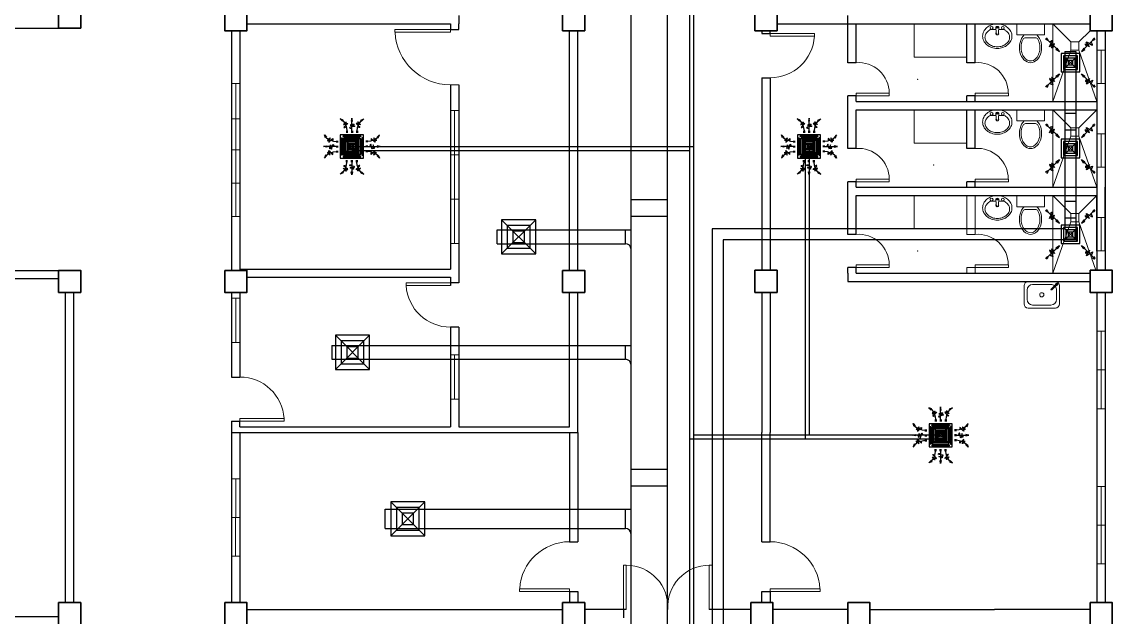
# Model space of a CAD drawing. Header units: millimetres. Extents: x 103 to 228, y 86 to 129.
# Drawn here: x 141.19 to 160.87, y 98.37 to 109.12 of the extents above; entities that cross this region are included whole.
import ezdxf

# ---------------------------------------------------------------- set-up
doc = ezdxf.new("R2010")
doc.units = ezdxf.units.MM
for name, color, linetype in [('ahu line', 150, 'Continuous'), ('AIR', 7, 'Continuous'), ('AIR-00', 8, 'Continuous'), ('AIR-01', 105, 'Continuous'), ('AIR-02', 2, 'Continuous'), ('AIR-03', 30, 'Continuous'), ('AIR-04', 40, 'Continuous'), ('diffuser', 7, 'Continuous'), ('exhaust', 130, 'Continuous'), ('fcu line', 3, 'Continuous'), ('fcu return', 240, 'Continuous'), ('Legends', 7, 'Continuous')]:
    doc.layers.add(name, color=color, linetype=linetype)

# ---------------------------------------------------------------- blocks, each defined once
blk = doc.blocks.new('FCU-13000P (CASSETTE SPLIT)')
at = {"layer": 'AIR-00', "ltscale": 3}
for p, q in [((0, 0.523), (0, 1)), ((-0.193, 0.558), (-0.193, 0.487)), ((-0.162, 0.558), (-0.162, 0.487)), ((-0.016, 0.558), (-0.016, 0.487)), ((0.016, 0.558), (0.016, 0.487)), ((0.162, 0.558), (0.162, 0.487)), ((0.193, 0.558), (0.193, 0.487)), ((-0.523, 0), (-1, 0)), ((-0.558, 0.193), (-0.487, 0.193)), ((-0.558, 0.162), (-0.487, 0.162)), ((-0.558, 0.016), (-0.487, 0.016)), ((0.558, 0.193), (0.487, 0.193)), ((0.558, 0.162), (0.487, 0.162)), ((0.558, 0.016), (0.487, 0.016)), ((0.523, 0), (1, 0)), ((-0.558, -0.016), (-0.487, -0.016)), ((-0.558, -0.162), (-0.487, -0.162)), ((-0.558, -0.193), (-0.487, -0.193)), ((0.558, -0.016), (0.487, -0.016)), ((0.558, -0.162), (0.487, -0.162)), ((0.558, -0.193), (0.487, -0.193)), ((-0.193, -0.558), (-0.193, -0.487)), ((-0.162, -0.558), (-0.162, -0.487)), ((-0.016, -0.558), (-0.016, -0.487)), ((0, -0.523), (0, -1)), ((0.016, -0.558), (0.016, -0.487)), ((0.162, -0.558), (0.162, -0.487)), ((0.193, -0.558), (0.193, -0.487))]:
    blk.add_line(p, q, dxfattribs=at)
at = {"layer": 'AIR-00'}
for p, q in [((0.295, -0.295), (-0.295, 0.295)), ((0.295, 0.295), (-0.295, -0.295))]:
    blk.add_line(p, q, dxfattribs=at)
at = {"layer": 'AIR-00', "ltscale": 3}
for points in [[(-0.335, 0.895), (-0.311, 0.932), (-0.416, 0.973)], [(-0.022, 0.89), (0.022, 0.89), (0, 1)], [(0.335, 0.895), (0.311, 0.932), (0.416, 0.973)], [(-0.895, 0.335), (-0.932, 0.311), (-0.973, 0.416)], [(0.895, 0.335), (0.932, 0.311), (0.973, 0.416)], [(-0.89, 0.022), (-0.89, -0.022), (-1, 0)], [(0.89, 0.022), (0.89, -0.022), (1, 0)], [(-0.895, -0.335), (-0.932, -0.311), (-0.973, -0.416)], [(0.895, -0.335), (0.932, -0.311), (0.973, -0.416)], [(-0.335, -0.895), (-0.311, -0.932), (-0.416, -0.973)], [(-0.022, -0.89), (0.022, -0.89), (0, -1)], [(0.335, -0.895), (0.311, -0.932), (0.416, -0.973)]]:
    blk.add_lwpolyline(points, close=True, dxfattribs=at)
at = {"layer": 'AIR-00'}
for points in [[(-0.323, 0.914, -0.171809), (-0.178, 0.558), (-0.178, 0.522)], [(0.323, 0.914, 0.171809), (0.178, 0.558), (0.178, 0.522)], [(-0.914, 0.323, 0.171809), (-0.558, 0.178), (-0.522, 0.178)], [(0.914, 0.323, -0.171809), (0.558, 0.178), (0.522, 0.178)], [(-0.914, -0.323, -0.171809), (-0.558, -0.178), (-0.522, -0.178)], [(0.914, -0.323, 0.171809), (0.558, -0.178), (0.522, -0.178)], [(-0.323, -0.914, 0.171809), (-0.178, -0.558), (-0.178, -0.522)], [(0.323, -0.914, -0.171809), (0.178, -0.558), (0.178, -0.522)]]:
    blk.add_lwpolyline(points, format="xyb", dxfattribs=at)
for points in [[(-0.26, -0.26), (0.26, -0.26), (0.26, 0.26), (-0.26, 0.26)], [(-0.21, -0.21), (0.21, -0.21), (0.21, 0.21), (-0.21, 0.21)], [(-0.16, -0.16), (0.16, -0.16), (0.16, 0.16), (-0.16, 0.16)], [(-0.11, -0.11), (0.11, -0.11), (0.11, 0.11), (-0.11, 0.11)], [(-0.06, -0.06), (0.06, -0.06), (0.06, 0.06), (-0.06, 0.06)]]:
    blk.add_lwpolyline(points, close=True, dxfattribs=at)
at = {"layer": 'AIR-00', "ltscale": 3}
for points in [[(-0.268, 0.84), (-0.231, 0.852), (-0.134, 0.882), (-0.422, 0.704), (0.005, 0.903), (-0.358, 0.645), (-0.239, 0.678), (-0.199, 0.69)], [(0.268, 0.84), (0.231, 0.852), (0.134, 0.882), (0.422, 0.704), (-0.005, 0.903), (0.358, 0.645), (0.239, 0.678), (0.199, 0.69)], [(-0.84, 0.268), (-0.852, 0.231), (-0.882, 0.134), (-0.704, 0.422), (-0.903, -0.005), (-0.645, 0.358), (-0.678, 0.239), (-0.69, 0.199)], [(0.84, 0.268), (0.852, 0.231), (0.882, 0.134), (0.704, 0.422), (0.903, -0.005), (0.645, 0.358), (0.678, 0.239), (0.69, 0.199)], [(-0.84, -0.268), (-0.852, -0.231), (-0.882, -0.134), (-0.704, -0.422), (-0.903, 0.005), (-0.645, -0.358), (-0.678, -0.239), (-0.69, -0.199)], [(0.84, -0.268), (0.852, -0.231), (0.882, -0.134), (0.704, -0.422), (0.903, 0.005), (0.645, -0.358), (0.678, -0.239), (0.69, -0.199)], [(-0.268, -0.84), (-0.231, -0.852), (-0.134, -0.882), (-0.422, -0.704), (0.005, -0.903), (-0.358, -0.645), (-0.239, -0.678), (-0.199, -0.69)], [(0.268, -0.84), (0.231, -0.852), (0.134, -0.882), (0.422, -0.704), (-0.005, -0.903), (0.358, -0.645), (0.239, -0.678), (0.199, -0.69)]]:
    blk.add_open_spline(points, degree=3, knots=[0.0032834, 0.0032834, 0.0032834, 0.0032834, 0.0712567, 0.1924075, 0.3347111, 0.5062145, 0.5813292, 0.5813292, 0.5813292, 0.5813292], dxfattribs=at)
for points in [[(0, 0.8), (0.077, 0.776), (-0.058, 0.755), (0.098, 0.718), (-0.087, 0.663), (0, 0.631)], [(-0.8, 0), (-0.776, -0.077), (-0.755, 0.058), (-0.718, -0.098), (-0.663, 0.087), (-0.631, 0)], [(0.8, 0), (0.776, -0.077), (0.755, 0.058), (0.718, -0.098), (0.663, 0.087), (0.631, 0)], [(0, -0.8), (0.077, -0.776), (-0.058, -0.755), (0.098, -0.718), (-0.087, -0.663), (0, -0.631)]]:
    blk.add_spline(points, degree=3, dxfattribs=at)
for points in [[(-0.416, 0.973), (-0.335, 0.895), (-0.311, 0.932)], [(0, 1), (-0.022, 0.89), (0.022, 0.89)], [(0.416, 0.973), (0.335, 0.895), (0.311, 0.932)], [(-0.973, 0.416), (-0.895, 0.335), (-0.932, 0.311)], [(0.973, 0.416), (0.895, 0.335), (0.932, 0.311)], [(-1, 0), (-0.89, 0.022), (-0.89, -0.022)], [(1, 0), (0.89, 0.022), (0.89, -0.022)], [(-0.973, -0.416), (-0.895, -0.335), (-0.932, -0.311)], [(0.973, -0.416), (0.895, -0.335), (0.932, -0.311)], [(-0.416, -0.973), (-0.335, -0.895), (-0.311, -0.932)], [(0, -1), (-0.022, -0.89), (0.022, -0.89)], [(0.416, -0.973), (0.335, -0.895), (0.311, -0.932)]]:
    blk.add_solid(points, dxfattribs=at)
at = {"layer": 'AIR-01'}
for points in [[(-0.373, 0.31), (-0.348, 0.31), (-0.348, -0.31), (-0.373, -0.31)], [(-0.31, 0.372), (0.31, 0.372), (0.31, 0.348), (-0.31, 0.348)], [(0.372, 0.31), (0.348, 0.31), (0.348, -0.31), (0.372, -0.31)], [(-0.31, -0.373), (0.31, -0.373), (0.31, -0.348), (-0.31, -0.348)]]:
    blk.add_lwpolyline(points, close=True, dxfattribs=at)
at = {"layer": 'AIR-02'}
blk.add_lwpolyline([(-0.26, -0.31), (0.26, -0.31, 0.414214), (0.31, -0.26), (0.31, 0.26, 0.414214), (0.26, 0.31), (-0.26, 0.31, 0.414214), (-0.31, 0.26), (-0.31, -0.26, 0.414214)], format="xyb", close=True, dxfattribs=at)
at = {"layer": 'AIR-04'}
blk.add_lwpolyline([(-0.41, -0.41), (0.41, -0.41), (0.41, 0.41), (-0.41, 0.41)], close=True, dxfattribs=at)
blk = doc.blocks.new('AC-S-12')
at = {"layer": 'diffuser', "color": 30}
for p, q in [((-0.15, 0.15), (0.15, -0.15)), ((0.15, 0.15), (-0.15, -0.15)), ((-0.15, 0.15), (-0.15, -0.15)), ((0.15, 0.15), (-0.15, 0.15)), ((-0.1, 0.1), (-0.1, -0.1)), ((0.1, 0.1), (-0.1, 0.1)), ((0.1, -0.1), (0.1, 0.1)), ((0.15, -0.15), (0.15, 0.15)), ((-0.05, 0.05), (-0.05, -0.05)), ((0.05, 0.05), (-0.05, 0.05)), ((0.05, -0.05), (0.05, 0.05)), ((-0.05, -0.05), (0.05, -0.05)), ((-0.15, -0.15), (0.15, -0.15)), ((-0.1, -0.1), (0.1, -0.1))]:
    blk.add_line(p, q, dxfattribs=at)
for points in [[(-0.3582, 0.3582, 0, 0.0447, 0), (-0.2951, 0.295, 0, 0, 0), (-0.15, 0.15, 0, 0, 0)], [(0.3582, 0.3582, 0, 0.0447, 0), (0.2951, 0.295, 0, 0, 0), (0.15, 0.15, 0, 0, 0)], [(-0.3582, -0.3582, 0, 0.0447, 0), (-0.2951, -0.295, 0, 0, 0), (-0.15, -0.15, 0, 0, 0)], [(0.3582, -0.3582, 0, 0.0447, 0), (0.2951, -0.295, 0, 0, 0), (0.15, -0.15, 0, 0, 0)]]:
    blk.add_lwpolyline(points, format="xyseb", dxfattribs=at)
blk = doc.blocks.new('fcu')
at = {"layer": 'diffuser', "xscale": 2.052644456280903, "yscale": 2.052644456280903, "zscale": 2.052644456280903}
blk.add_blockref('AC-S-12', (0, 0), dxfattribs=at)
blk = doc.blocks.new('GRILL-C-IN')
at = {"layer": 'AIR-00', "ltscale": 3}
for p, q in [((-0.623, 0.601), (-0.674, 0.651)), ((-0.601, 0.623), (-0.651, 0.674)), ((-0.637, 0.637), (-0.3, 0.3)), ((0.637, 0.637), (0.3, 0.3)), ((0.601, 0.623), (0.651, 0.674)), ((0.623, 0.601), (0.674, 0.651)), ((-0.637, -0.637), (-0.3, -0.3)), ((0.637, -0.637), (0.3, -0.3)), ((-0.623, -0.601), (-0.674, -0.651)), ((-0.601, -0.623), (-0.651, -0.674)), ((0.601, -0.623), (0.651, -0.674)), ((0.623, -0.601), (0.674, -0.651))]:
    blk.add_line(p, q, dxfattribs=at)
at = {"layer": 'AIR-00', "color": 50}
for p, q in [((-0.188, 0.187), (0.187, -0.188)), ((0.187, 0.187), (-0.188, -0.188))]:
    blk.add_line(p, q, dxfattribs=at)
at = {"layer": 'AIR-00', "ltscale": 3}
for points in [[(-0.362, 0.393), (-0.393, 0.362), (-0.3, 0.3)], [(0.393, 0.362), (0.362, 0.393), (0.3, 0.3)], [(-0.362, -0.393), (-0.393, -0.362), (-0.3, -0.3)], [(0.393, -0.362), (0.362, -0.393), (0.3, -0.3)]]:
    blk.add_lwpolyline(points, close=True, dxfattribs=at)
at = {"layer": 'AIR-00', "color": 50}
for points in [[(-0.188, -0.188), (0.187, -0.188), (0.187, 0.187), (-0.188, 0.187)], [(-0.125, -0.125), (0.125, -0.125), (0.125, 0.125), (-0.125, 0.125)], [(-0.062, -0.062), (0.062, -0.062), (0.062, 0.062), (-0.062, 0.062)]]:
    blk.add_lwpolyline(points, close=True, dxfattribs=at)
at = {"layer": 'AIR-00', "ltscale": 3}
for points in [[(-0.441, 0.441), (-0.512, 0.404), (-0.432, 0.514), (-0.568, 0.43), (-0.477, 0.6), (-0.561, 0.561)], [(0.441, 0.441), (0.404, 0.512), (0.514, 0.432), (0.43, 0.568), (0.6, 0.477), (0.561, 0.561)], [(-0.441, -0.441), (-0.512, -0.404), (-0.432, -0.514), (-0.568, -0.43), (-0.477, -0.6), (-0.561, -0.561)], [(0.441, -0.441), (0.404, -0.512), (0.514, -0.432), (0.43, -0.568), (0.6, -0.477), (0.561, -0.561)]]:
    blk.add_spline(points, degree=3, dxfattribs=at)
for points in [[(-0.3, 0.3), (-0.362, 0.393), (-0.393, 0.362)], [(0.3, 0.3), (0.393, 0.362), (0.362, 0.393)], [(-0.3, -0.3), (-0.362, -0.393), (-0.393, -0.362)], [(0.3, -0.3), (0.393, -0.362), (0.362, -0.393)]]:
    blk.add_solid(points, dxfattribs=at)
at = {"layer": 'AIR-03', "color": 6}
blk.add_lwpolyline([(-0.25, -0.25), (0.25, -0.25), (0.25, 0.25), (-0.25, 0.25)], close=True, dxfattribs=at)

msp = doc.modelspace()

# ---------------------------------------------------------------- linework, layer by layer
at = {"color": 8, "lineweight": 25}
for p, q in [((145.25, 109.083), (148.925, 109.083)), ((148.925, 109.083), (148.925, 108.983)), ((149.075, 109.233), (149.075, 109.083)), ((149.075, 108.983), (149.075, 109.083)), ((156.1, 109.083), (156.1, 109.233)), ((156.1, 109.083), (156.25, 109.083)), ((156.1, 108.383), (156.1, 109.083)), ((156.25, 108.383), (156.25, 109.083)), ((158.25, 108.383), (158.25, 109.083)), ((158.4, 108.383), (158.4, 109.083)), ((132.525, 109.009), (141.85, 109.009)), ((144.975, 108.96), (144.975, 104.634)), ((145.125, 108.96), (145.125, 104.658)), ((148.925, 108.983), (149.075, 108.983)), ((151.075, 104.634), (151.075, 108.961)), ((151.225, 104.634), (151.225, 108.961)), ((154.55, 108.96), (154.55, 108.91)), ((154.55, 108.91), (154.7, 108.91)), ((154.7, 108.91), (154.7, 108.96)), ((160.6, 108.96), (160.6, 104.635)), ((160.6, 108.96), (160.6, 104.635)), ((160.75, 108.96), (160.75, 104.635)), ((154.55, 108.11), (154.55, 104.636)), ((154.55, 108.11), (154.7, 108.11)), ((154.7, 108.11), (154.7, 104.636)), ((148.925, 107.983), (148.925, 104.658)), ((149.075, 107.983), (149.075, 104.658)), ((160.75, 108.01), (160.75, 105.585)), ((156.1, 106.833), (156.1, 107.783)), ((156.25, 107.683), (156.25, 107.783)), ((158.25, 107.683), (158.25, 107.783)), ((158.4, 107.683), (158.4, 107.783)), ((156.25, 106.833), (156.25, 107.533)), ((158.25, 106.833), (158.25, 107.533)), ((158.4, 106.833), (158.4, 107.533)), ((156.1, 105.283), (156.1, 106.233)), ((156.25, 106.133), (156.25, 106.233)), ((158.25, 106.133), (158.25, 106.233)), ((158.4, 106.133), (158.4, 106.233)), ((160.75, 104.983), (160.75, 106.133)), ((156.25, 105.283), (156.25, 105.983)), ((160.6, 104.983), (160.6, 105.983)), ((132.525, 104.634), (141.85, 104.634)), ((145.125, 104.658), (148.925, 104.658)), ((149.075, 104.658), (149.075, 104.508)), ((156.1, 104.583), (156.1, 104.683)), ((156.1, 104.583), (156.1, 104.433)), ((156.25, 104.583), (156.25, 104.683)), ((137.387, 104.484), (141.85, 104.484)), ((145.25, 104.508), (148.925, 104.508)), ((148.925, 104.508), (148.925, 104.358)), ((149.075, 104.408), (148.925, 104.408)), ((149.075, 104.508), (149.075, 104.408)), ((141.975, 98.634), (141.975, 104.234)), ((142.125, 98.634), (142.125, 104.234)), ((144.975, 104.234), (144.975, 102.708)), ((145.125, 104.234), (145.125, 102.708)), ((151.075, 102.008), (151.075, 104.234)), ((151.225, 102.008), (151.225, 104.234)), ((154.55, 104.236), (154.55, 101.708)), ((154.7, 104.236), (154.7, 101.708)), ((160.6, 104.235), (160.6, 101.808)), ((160.6, 104.235), (160.6, 101.708)), ((160.75, 104.235), (160.75, 98.634)), ((148.925, 103.608), (148.925, 101.808)), ((149.075, 103.608), (148.925, 103.608)), ((149.075, 103.608), (149.075, 101.808)), ((144.975, 102.708), (145.125, 102.708)), ((151.075, 101.808), (151.075, 102.008)), ((151.225, 101.708), (151.225, 102.008)), ((144.975, 101.908), (144.975, 101.708)), ((144.975, 101.908), (145.125, 101.908)), ((145.125, 101.808), (145.125, 101.908)), ((145.125, 101.808), (148.925, 101.808)), ((149.075, 101.808), (151.075, 101.808)), ((144.975, 101.708), (151.225, 101.708)), ((144.975, 101.708), (144.975, 98.634)), ((145.125, 101.708), (145.125, 98.634)), ((151.075, 101.708), (151.075, 99.734)), ((151.225, 101.708), (151.225, 99.734)), ((154.55, 99.734), (154.55, 101.708)), ((154.7, 99.734), (154.7, 101.708)), ((160.6, 101.708), (160.6, 98.634)), ((151.075, 99.734), (151.225, 99.734)), ((154.55, 99.734), (154.7, 99.734)), ((151.075, 98.834), (151.075, 98.634)), ((151.075, 98.834), (151.225, 98.834)), ((151.225, 98.834), (151.225, 98.634)), ((154.55, 98.634), (154.55, 98.834)), ((154.55, 98.834), (154.7, 98.834)), ((154.7, 98.834), (154.7, 98.634)), ((154.55, 98.734), (154.55, 98.734)), ((145.25, 98.509), (150.95, 98.509)), ((152.1, 98.509), (151.35, 98.509)), ((152.05, 98.509), (152.05, 98.359)), ((154.35, 98.509), (153.6, 98.509)), ((153.65, 98.509), (153.65, 98.359)), ((156.1, 98.509), (154.75, 98.509)), ((156.5, 98.509), (156.75, 98.509)), ((156.75, 98.509), (158.75, 98.509)), ((160.475, 98.509), (158.75, 98.509)), ((140.168, 98.384), (141.85, 98.384))]:
    msp.add_line(p, q, dxfattribs=at)
at = {"color": 8, "lineweight": 25, "ltscale": 0.3}
for p, q in [((154.825, 109.083), (156.1, 109.083)), ((156.25, 109.083), (158.5, 109.083)), ((156.25, 109.083), (158.5, 109.083)), ((158.4, 109.083), (160.475, 109.083)), ((158.4, 109.083), (160.475, 109.083)), ((156.25, 107.683), (158.5, 107.683)), ((156.25, 107.533), (158.5, 107.533)), ((158.4, 107.683), (160.6, 107.683)), ((158.4, 107.533), (160.6, 107.533)), ((156.25, 106.133), (158.5, 106.133)), ((158.4, 106.133), (160.6, 106.133)), ((156.25, 105.983), (158.5, 105.983)), ((158.4, 105.983), (160.6, 105.983)), ((156.25, 104.583), (158.5, 104.583)), ((158.4, 104.583), (160.475, 104.583)), ((156.1, 104.433), (160.475, 104.433))]:
    msp.add_line(p, q, dxfattribs=at)
at = {"color": 8, "lineweight": 9, "ltscale": 0.4}
for p, q in [((157.3, 109.083), (157.3, 108.483)), ((157.3, 108.483), (158.25, 108.483)), ((157.3, 107.533), (157.3, 106.933)), ((157.3, 106.933), (158.25, 106.933)), ((157.3, 105.983), (157.3, 105.383)), ((157.3, 105.383), (158.25, 105.383)), ((158.4, 105.283), (158.25, 105.283)), ((158.4, 104.683), (158.25, 104.683)), ((159.283, 104.028), (159.283, 104.358)), ((159.358, 104.433), (159.848, 104.433)), ((159.438, 104.378), (159.768, 104.378)), ((159.863, 104.386), (159.772, 104.295)), ((159.876, 104.374), (159.784, 104.282)), ((159.923, 104.358), (159.923, 104.028)), ((159.338, 104.108), (159.338, 104.278)), ((159.868, 104.278), (159.868, 104.108)), ((159.848, 103.953), (159.358, 103.953)), ((159.768, 104.008), (159.438, 104.008))]:
    msp.add_line(p, q, dxfattribs=at)
at = {"color": 8, "lineweight": 9}
for p, q in [((159.15, 108.883), (159.15, 109.083)), ((159.15, 109.083), (159.65, 109.083)), ((159.65, 109.083), (159.65, 108.883)), ((159.8, 107.683), (159.8, 109.083)), ((160.125, 108.758), (159.8, 109.083)), ((158.785, 108.885), (158.772, 109.007)), ((158.814, 108.885), (158.827, 109.007)), ((158.824, 108.981), (158.926, 108.981)), ((159.65, 108.883), (159.15, 108.883)), ((160.275, 108.758), (160.477, 108.96)), ((160.6, 108.083), (160.6, 108.96)), ((160.75, 108.083), (160.75, 108.96)), ((160.75, 108.96), (160.75, 108.61)), ((159.49, 108.833), (159.309, 108.833)), ((160.125, 108.608), (159.8, 107.683)), ((160.275, 108.608), (160.6, 107.683)), ((160.75, 108.61), (160.6, 108.61)), ((160.6, 108.61), (160.6, 108.01)), ((160.675, 108.61), (160.675, 108.01)), ((144.975, 108.009), (145.125, 108.009)), ((144.975, 106.809), (144.975, 108.009)), ((145.05, 105.609), (145.05, 108.009)), ((145.125, 108.009), (145.125, 105.609)), ((149.075, 107.983), (148.925, 107.983)), ((160.6, 108.083), (160.6, 107.683)), ((160.6, 108.01), (160.75, 108.01)), ((160.75, 108.083), (160.75, 107.683)), ((148.925, 106.72), (148.925, 107.52)), ((148.925, 107.52), (149.075, 107.52)), ((149, 107.52), (149, 105.12)), ((159.15, 107.333), (159.15, 107.533)), ((159.15, 107.533), (159.65, 107.533)), ((159.65, 107.533), (159.65, 107.333)), ((159.8, 106.133), (159.8, 107.533)), ((160.125, 107.208), (159.8, 107.533)), ((160.275, 107.208), (160.6, 107.533)), ((160.6, 106.533), (160.6, 107.533)), ((160.75, 106.533), (160.75, 107.683)), ((144.975, 107.371), (145.125, 107.371)), ((158.785, 107.335), (158.772, 107.457)), ((158.814, 107.335), (158.827, 107.457)), ((158.824, 107.431), (158.926, 107.431)), ((159.65, 107.333), (159.15, 107.333)), ((159.49, 107.283), (159.309, 107.283)), ((160.125, 107.058), (159.8, 106.133)), ((160.275, 107.058), (160.6, 106.133)), ((160.75, 107.098), (160.6, 107.098)), ((160.6, 107.098), (160.6, 106.498)), ((160.675, 106.498), (160.675, 107.098)), ((160.75, 106.798), (160.75, 107.098)), ((144.975, 106.809), (144.975, 105.609)), ((144.975, 106.809), (145.125, 106.809)), ((149.075, 106.72), (148.925, 106.72)), ((149.075, 106.32), (149.075, 106.72)), ((160.6, 106.533), (160.6, 106.133)), ((160.75, 106.533), (160.75, 106.133)), ((149.075, 106.32), (149.075, 105.92)), ((160.6, 106.498), (160.75, 106.498)), ((144.975, 106.209), (145.125, 106.209)), ((149.075, 105.92), (148.925, 105.92)), ((148.925, 105.92), (148.925, 105.12)), ((158.25, 105.283), (158.25, 105.983)), ((158.4, 105.283), (158.4, 105.983)), ((159.15, 105.783), (159.15, 105.983)), ((159.15, 105.983), (159.65, 105.983)), ((159.65, 105.983), (159.65, 105.783)), ((159.8, 104.583), (159.8, 105.983)), ((160.125, 105.658), (159.8, 105.983)), ((160.275, 105.658), (160.6, 105.983)), ((158.785, 105.785), (158.772, 105.907)), ((158.814, 105.785), (158.827, 105.907)), ((158.824, 105.881), (158.926, 105.881)), ((159.65, 105.783), (159.15, 105.783)), ((159.49, 105.733), (159.309, 105.733)), ((145.125, 105.609), (144.975, 105.609)), ((160.75, 105.585), (160.6, 105.585)), ((160.675, 105.585), (160.675, 104.985)), ((160.75, 104.985), (160.75, 105.585)), ((160.75, 104.983), (160.75, 105.583)), ((160.125, 105.508), (159.8, 104.583)), ((160.275, 105.508), (160.581, 104.635)), ((148.925, 105.12), (149.075, 105.12)), ((160.6, 104.635), (160.6, 104.985)), ((160.6, 104.985), (160.75, 104.985)), ((160.6, 104.983), (160.6, 104.635)), ((160.75, 104.983), (160.75, 104.635)), ((145.125, 104.634), (145.125, 104.658)), ((158.25, 104.583), (158.25, 104.683)), ((158.4, 104.583), (158.4, 104.683)), ((145.125, 104.234), (145.125, 104.134)), ((145.125, 104.134), (144.975, 104.134)), ((144.975, 104.134), (144.975, 103.334)), ((145.05, 103.334), (145.05, 104.134)), ((160.75, 103.535), (160.6, 103.535)), ((160.675, 102.135), (160.675, 103.535)), ((144.975, 103.334), (145.125, 103.334)), ((149.075, 103.108), (148.925, 103.108)), ((148.925, 103.108), (148.925, 102.308)), ((149, 102.308), (149, 103.108)), ((160.6, 102.835), (160.75, 102.835)), ((148.925, 102.308), (149.075, 102.308)), ((160.6, 102.135), (160.75, 102.135)), ((145.125, 100.871), (144.977, 100.871)), ((144.977, 100.871), (144.977, 99.471)), ((145.051, 100.871), (145.046, 99.471)), ((145.125, 100.171), (145.125, 100.871)), ((160.6, 100.734), (160.75, 100.734)), ((160.675, 100.734), (160.675, 99.334)), ((145.125, 100.171), (144.977, 100.171)), ((160.6, 100.034), (160.75, 100.034)), ((144.977, 99.471), (145.122, 99.471)), ((160.75, 99.334), (160.6, 99.334)), ((154.7, 98.634), (154.55, 98.634))]:
    msp.add_line(p, q, dxfattribs=at)
at = {"color": 8, "lineweight": 13}
for p, q in [((148.925, 108.983), (147.925, 108.983)), ((147.925, 108.983), (147.925, 108.933)), ((147.925, 108.933), (148.925, 108.933)), ((148.925, 108.933), (148.925, 108.983)), ((154.7, 108.91), (154.7, 108.86)), ((154.7, 108.91), (155.5, 108.91)), ((155.5, 108.91), (155.5, 108.86)), ((155.5, 108.86), (154.7, 108.86)), ((148.925, 104.408), (148.125, 104.408)), ((148.125, 104.408), (148.125, 104.358)), ((148.125, 104.358), (148.925, 104.358)), ((145.925, 101.958), (145.125, 101.958)), ((145.125, 101.908), (145.125, 101.958)), ((145.125, 101.908), (145.925, 101.908)), ((145.925, 101.908), (145.925, 101.958)), ((150.175, 98.884), (151.075, 98.884)), ((151.075, 98.834), (150.175, 98.834)), ((150.176, 98.884), (150.176, 98.834)), ((151.075, 98.834), (151.075, 98.884)), ((155.6, 98.884), (154.7, 98.884)), ((154.7, 98.884), (154.7, 98.834)), ((154.7, 98.734), (154.7, 98.884)), ((154.7, 98.834), (155.6, 98.834)), ((155.6, 98.834), (155.6, 98.884))]:
    msp.add_line(p, q, dxfattribs=at)
at = {"color": 8, "lineweight": 25, "ltscale": 0.4}
for p, q in [((156.25, 108.383), (156.1, 108.383)), ((158.4, 108.383), (158.25, 108.383)), ((156.25, 107.783), (156.1, 107.783)), ((158.4, 107.783), (158.25, 107.783)), ((156.25, 106.833), (156.1, 106.833)), ((158.4, 106.833), (158.25, 106.833)), ((156.25, 106.233), (156.1, 106.233)), ((158.4, 106.233), (158.25, 106.233)), ((156.25, 105.283), (156.1, 105.283)), ((156.25, 104.683), (156.1, 104.683))]:
    msp.add_line(p, q, dxfattribs=at)
at = {"color": 8, "lineweight": 35}
for points in [[(141.85, 109.409), (142.25, 109.409), (142.25, 109.009), (141.85, 109.009)], [(144.85, 109.36), (145.25, 109.36), (145.25, 108.96), (144.85, 108.96)], [(150.95, 109.361), (151.35, 109.361), (151.35, 108.961), (150.95, 108.961)], [(154.425, 109.36), (154.825, 109.36), (154.825, 108.96), (154.425, 108.96)], [(160.475, 109.36), (160.875, 109.36), (160.875, 108.96), (160.475, 108.96)], [(141.85, 104.634), (142.25, 104.634), (142.25, 104.234), (141.85, 104.234)], [(144.85, 104.634), (145.25, 104.634), (145.25, 104.234), (144.85, 104.234)], [(150.95, 104.634), (151.35, 104.634), (151.35, 104.234), (150.95, 104.234)], [(154.425, 104.636), (154.825, 104.636), (154.825, 104.236), (154.425, 104.236)], [(160.475, 104.635), (160.875, 104.635), (160.875, 104.235), (160.475, 104.235)], [(141.85, 98.634), (142.25, 98.634), (142.25, 98.234), (141.85, 98.234)], [(144.85, 98.634), (145.25, 98.634), (145.25, 98.234), (144.85, 98.234)], [(150.95, 98.634), (151.35, 98.634), (151.35, 98.234), (150.95, 98.234)], [(154.35, 98.634), (154.75, 98.634), (154.75, 98.234), (154.35, 98.234)], [(156.1, 98.634), (156.5, 98.634), (156.5, 98.234), (156.1, 98.234)], [(160.475, 98.634), (160.875, 98.634), (160.875, 98.234), (160.475, 98.234)]]:
    msp.add_lwpolyline(points, close=True, dxfattribs=at)
at = {"color": 8, "lineweight": 9}
for points in [[(159.065, 108.862, -0.11576), (159.045, 108.779, -0.104047), (158.987, 108.706, -0.090875), (158.903, 108.658, -0.083344), (158.8, 108.641, -0.083344), (158.696, 108.658, -0.090875), (158.612, 108.706, -0.104047), (158.554, 108.779, -0.11576), (158.535, 108.862, -0.11576), (158.554, 108.944, -0.104047), (158.612, 109.018, -0.090875), (158.696, 109.066, -0.083344), (158.8, 109.083, -0.083344), (158.903, 109.066, -0.090875), (158.987, 109.018, -0.104047), (159.045, 108.944, -0.11576)], [(159.065, 107.312, -0.11576), (159.045, 107.229, -0.104047), (158.987, 107.156, -0.090875), (158.903, 107.108, -0.083344), (158.8, 107.091, -0.083344), (158.696, 107.108, -0.090875), (158.612, 107.156, -0.104047), (158.554, 107.229, -0.11576), (158.535, 107.312, -0.11576), (158.554, 107.394, -0.104047), (158.612, 107.468, -0.090875), (158.696, 107.516, -0.083344), (158.8, 107.533, -0.083344), (158.903, 107.516, -0.090875), (158.987, 107.468, -0.104047), (159.045, 107.394, -0.11576)], [(159.065, 105.762, -0.11576), (159.045, 105.679, -0.104047), (158.987, 105.606, -0.090875), (158.903, 105.558, -0.083344), (158.8, 105.541, -0.083344), (158.696, 105.558, -0.090875), (158.612, 105.606, -0.104047), (158.554, 105.679, -0.11576), (158.535, 105.762, -0.11576), (158.554, 105.844, -0.104047), (158.612, 105.918, -0.090875), (158.696, 105.966, -0.083344), (158.8, 105.983, -0.083344), (158.903, 105.966, -0.090875), (158.987, 105.918, -0.104047), (159.045, 105.844, -0.11576)]]:
    msp.add_lwpolyline(points, format="xyb", close=True, dxfattribs=at)
for points in [[(159.022, 108.841, -0.124838), (159.006, 108.778, -0.105788), (158.957, 108.721, -0.086697), (158.887, 108.684, -0.076776), (158.8, 108.671, -0.076776), (158.712, 108.684, -0.086697), (158.642, 108.721, -0.105788), (158.593, 108.778, -0.124838), (158.577, 108.841, -0.124838), (158.593, 108.903, -0.105788), (158.642, 108.961, -0.040067), (158.673, 108.981), (158.775, 108.981, -0.040067)], [(159.022, 107.291, -0.124838), (159.006, 107.228, -0.105788), (158.957, 107.171, -0.086697), (158.887, 107.134, -0.076776), (158.8, 107.121, -0.076776), (158.712, 107.134, -0.086697), (158.642, 107.171, -0.105788), (158.593, 107.228, -0.124838), (158.577, 107.291, -0.124838), (158.593, 107.353, -0.105788), (158.642, 107.411, -0.040067), (158.673, 107.431), (158.775, 107.431, -0.040067)], [(159.022, 105.741, -0.124838), (159.006, 105.678, -0.105788), (158.957, 105.621, -0.086697), (158.887, 105.584, -0.076776), (158.8, 105.571, -0.076776), (158.712, 105.584, -0.086697), (158.642, 105.621, -0.105788), (158.593, 105.678, -0.124838), (158.577, 105.741, -0.124838), (158.593, 105.803, -0.105788), (158.642, 105.861, -0.040067), (158.673, 105.881), (158.775, 105.881, -0.040067)]]:
    msp.add_lwpolyline(points, format="xyb", dxfattribs=at)
at = {"color": 8, "lineweight": 9, "ltscale": 0.03}
for points in [[(160.275, 108.758), (160.125, 108.758), (160.125, 108.608), (160.275, 108.608)], [(160.275, 107.208), (160.125, 107.208), (160.125, 107.058), (160.275, 107.058)], [(160.275, 105.658), (160.125, 105.658), (160.125, 105.508), (160.275, 105.508)]]:
    msp.add_lwpolyline(points, close=True, dxfattribs=at)
at = {"color": 8, "lineweight": 9}
for points in [[(160.6, 108.61), (160.75, 108.61), (160.75, 108.01), (160.6, 108.01)], [(144.975, 105.609), (144.975, 108.009), (145.125, 108.009), (145.125, 105.609)], [(144.975, 108.009), (145.125, 108.009), (145.125, 105.609), (144.975, 105.609)], [(148.925, 107.52), (149.075, 107.52), (149.075, 105.12), (148.925, 105.12)], [(160.6, 107.098), (160.75, 107.098), (160.75, 106.498), (160.6, 106.498)], [(160.6, 105.585), (160.75, 105.585), (160.75, 104.985), (160.6, 104.985)], [(144.975, 104.134), (145.125, 104.134), (145.125, 103.334), (144.975, 103.334)], [(160.6, 103.535), (160.75, 103.535), (160.75, 102.135), (160.6, 102.135)], [(148.925, 103.108), (149.075, 103.108), (149.075, 102.308), (148.925, 102.308)], [(144.977, 100.871), (145.122, 100.871), (145.122, 99.471), (144.977, 99.471)], [(160.6, 100.734), (160.75, 100.734), (160.75, 99.334), (160.6, 99.334)]]:
    msp.add_lwpolyline(points, close=True, dxfattribs=at)
at = {"color": 8, "lineweight": 13, "ltscale": 0.03}
for points in [[(156.25, 107.783), (156.25, 107.833), (156.85, 107.833), (156.85, 107.783)], [(158.4, 107.783), (158.4, 107.833), (159, 107.833), (159, 107.783)], [(156.25, 106.233), (156.25, 106.283), (156.85, 106.283), (156.85, 106.233)], [(158.4, 106.233), (158.4, 106.283), (159, 106.283), (159, 106.233)], [(156.25, 104.683), (156.25, 104.733), (156.85, 104.733), (156.85, 104.683)], [(158.4, 104.683), (158.4, 104.733), (159, 104.733), (159, 104.683)], [(152.05, 98.509), (152.1, 98.509), (152.1, 99.309), (152.05, 99.309)], [(153.65, 98.509), (153.6, 98.509), (153.6, 99.309), (153.65, 99.309)]]:
    msp.add_lwpolyline(points, close=True, dxfattribs=at)
at = {"color": 8, "lineweight": 9}
for centre, radius in [((158.698, 109.01), 0.0255), ((158.8, 109.016), 0.0095), ((158.901, 109.01), 0.0255), ((158.698, 107.46), 0.0255), ((158.8, 107.466), 0.0095), ((158.901, 107.46), 0.0255), ((158.698, 105.91), 0.0255), ((158.8, 105.916), 0.0095), ((158.901, 105.91), 0.0255)]:
    msp.add_circle(centre, radius, dxfattribs=at)
at = {"color": 8, "lineweight": 9, "ltscale": 0.4}
msp.add_circle((159.603, 104.193), 0.0375, dxfattribs=at)
at = {"color": 8, "lineweight": 13}
for centre, radius, start, end in [((148.925, 108.983), 1, 182.866, 270), ((154.7, 108.91), 0.8, 270, 356.4167), ((148.925, 104.408), 0.8, 183.5833, 270), ((145.125, 101.908), 0.8, 3.5833, 90), ((151.075, 98.834), 0.9, 90, 176.8153), ((154.7, 98.834), 0.9, 3.1847, 90)]:
    msp.add_arc(centre, radius, start, end, dxfattribs=at)
at = {"color": 8, "lineweight": 9}
for centre, radius, start, end in [((158.8, 109.01), 0.028, 353.7545, 186.2455), ((158.8, 108.908), 0.025, 138.7978, 233.6932), ((158.8, 108.979), 0.0948, 261.2026, 278.7974), ((158.8, 108.908), 0.025, 251.3793, 288.6207), ((158.8, 108.908), 0.025, 306.3068, 41.2022), ((158.818, 108.78), 0.228, 52.6185, 61.7963), ((158.847, 108.817), 0.181, 28.4636, 52.6185), ((158.891, 108.841), 0.131, 0, 28.4636), ((159.309, 108.783), 0.05, 90, 151.9916), ((159.49, 108.783), 0.05, 28.1501, 90), ((158.8, 107.46), 0.028, 353.7545, 186.2455), ((158.8, 107.358), 0.025, 138.7978, 233.6932), ((158.8, 107.429), 0.0948, 261.2026, 278.7974), ((158.8, 107.358), 0.025, 251.3793, 288.6207), ((158.8, 107.358), 0.025, 306.3068, 41.2022), ((158.818, 107.23), 0.228, 52.6185, 61.7963), ((158.847, 107.267), 0.181, 28.4636, 52.6185), ((158.891, 107.291), 0.131, 0, 28.4636), ((159.309, 107.233), 0.05, 90, 151.9916), ((159.49, 107.233), 0.05, 28.1501, 90), ((158.8, 105.91), 0.028, 353.7545, 186.2455), ((158.8, 105.808), 0.025, 138.7978, 233.6932), ((158.8, 105.879), 0.0948, 261.2026, 278.7974), ((158.8, 105.808), 0.025, 251.3793, 288.6207), ((158.8, 105.808), 0.025, 306.3068, 41.2022), ((158.818, 105.68), 0.228, 52.6185, 61.7963), ((158.847, 105.717), 0.181, 28.4636, 52.6185), ((158.891, 105.741), 0.131, 0, 28.4636), ((159.309, 105.683), 0.05, 90, 151.9916), ((159.49, 105.683), 0.05, 28.1501, 90)]:
    msp.add_arc(centre, radius, start, end, dxfattribs=at)
at = {"color": 8, "lineweight": 13, "ltscale": 0.03}
for centre, radius, start, end in [((156.297, 107.833), 0.552, 0, 94.9791), ((158.447, 107.833), 0.552, 0, 94.9791), ((156.297, 106.283), 0.552, 0, 94.9791), ((158.447, 106.283), 0.552, 0, 94.9791), ((156.297, 104.733), 0.552, 0, 94.9791), ((158.447, 104.733), 0.552, 0, 94.9791), ((152.1, 98.558), 0.752, 356.3048, 90), ((153.6, 98.558), 0.752, 90, 183.6952)]:
    msp.add_arc(centre, radius, start, end, dxfattribs=at)
at = {"color": 8, "lineweight": 9, "ltscale": 0.4}
for centre, radius, start, end in [((159.358, 104.358), 0.075, 90, 180), ((159.438, 104.278), 0.1, 90, 180), ((159.768, 104.278), 0.1, 50.0132, 90), ((159.848, 104.358), 0.075, 0, 90), ((159.869, 104.38), 0.0217, 248.7565, 201.2435), ((159.869, 104.38), 0.0145, 262.0499, 187.9501), ((159.869, 104.38), 0.00874, 315, 135), ((159.778, 104.289), 0.00874, 135, 315), ((159.768, 104.278), 0.1, 0, 39.9868), ((159.358, 104.028), 0.075, 180, 270), ((159.438, 104.108), 0.1, 180, 270), ((159.768, 104.108), 0.1, 270, 0), ((159.848, 104.028), 0.075, 270, 0)]:
    msp.add_arc(centre, radius, start, end, dxfattribs=at)
at = {"color": 8, "lineweight": 9, "extrusion": (0, 0, -1)}
for centre in [(159.4, 108.658), (159.4, 107.108), (159.4, 105.558)]:
    msp.add_ellipse(centre, major_axis=(0, 0.275), ratio=0.727273, start_param=0.612555, end_param=5.670631, dxfattribs=at)
at = {"color": 8, "lineweight": 9}
for points in [[(159.534, 108.807), (159.543, 108.79), (159.55, 108.772), (159.577, 108.681), (159.572, 108.594), (159.514, 108.462), (159.464, 108.421), (159.366, 108.407), (159.314, 108.433), (159.24, 108.544), (159.222, 108.628), (159.238, 108.742), (159.249, 108.777), (159.265, 108.806)], [(159.534, 107.257), (159.543, 107.24), (159.55, 107.222), (159.577, 107.131), (159.572, 107.044), (159.514, 106.912), (159.464, 106.871), (159.366, 106.857), (159.314, 106.883), (159.24, 106.994), (159.222, 107.078), (159.238, 107.192), (159.249, 107.227), (159.265, 107.256)], [(159.534, 105.707), (159.543, 105.69), (159.55, 105.672), (159.577, 105.581), (159.572, 105.494), (159.514, 105.362), (159.464, 105.321), (159.366, 105.307), (159.314, 105.333), (159.24, 105.444), (159.222, 105.528), (159.238, 105.642), (159.249, 105.677), (159.265, 105.706)]]:
    msp.add_open_spline(points, degree=3, knots=[0.937253, 0.937253, 0.937253, 0.937253, 1.185372, 1.185372, 2.113864, 2.113864, 3.042356, 3.042356, 3.970847, 3.970847, 4.899339, 4.899339, 5.346062, 5.346062, 5.346062, 5.346062], dxfattribs=at)
at = {"color": 8, "lineweight": 9, "ltscale": 0.3}
for p in [(157.365, 108.083), (157.65, 106.533), (157.365, 104.983)]:
    msp.add_point(p, dxfattribs=at)
at = {"layer": 'ahu line', "linetype": 'Continuous'}
for p, q in [((152.837, 116.326), (152.837, 97.032)), ((152.187, 105.915), (152.837, 105.915)), ((152.187, 105.615), (152.837, 105.615)), ((149.768, 105.115), (149.768, 105.365)), ((149.768, 105.365), (152.187, 105.365)), ((152.087, 105.115), (152.087, 105.365)), ((149.768, 105.115), (152.087, 105.115)), ((146.783, 103.278), (152.187, 103.278)), ((152.087, 103.028), (152.087, 103.278)), ((146.783, 103.028), (152.087, 103.028)), ((152.187, 101.044), (152.837, 101.044)), ((152.187, 100.744), (152.837, 100.744)), ((147.747, 99.972), (147.747, 100.322)), ((147.747, 100.322), (152.187, 100.322)), ((152.087, 99.972), (152.087, 100.322)), ((147.747, 99.972), (152.087, 99.972))]:
    msp.add_line(p, q, dxfattribs=at)
at = {"layer": 'ahu line', "linetype": 'Continuous', "lineweight": 25}
msp.add_line((146.783, 103.278), (146.783, 103.028), dxfattribs=at)
at = {"layer": 'ahu line', "linetype": 'Continuous'}
msp.add_lwpolyline([(152.187, 97.182), (152.187, 123.958, 0.414214), (152.087, 124.058), (148.137, 124.058, 0.414214), (148.037, 123.958), (148.037, 122.165)], format="xyb", dxfattribs=at)
for centre in [(152.087, 105.015), (152.087, 102.928), (152.087, 99.872)]:
    msp.add_arc(centre, 0.1, 0, 90, dxfattribs=at)
at = {"layer": 'exhaust'}
for p, q in [((160.021, 108.588), (160.021, 105.383)), ((160.021, 108.588), (160.221, 108.588)), ((160.221, 108.588), (160.221, 105.183)), ((160.021, 107.473), (160.221, 107.473)), ((160.021, 107.173), (160.221, 107.173)), ((160.021, 105.883), (160.221, 105.883)), ((160.021, 105.583), (160.221, 105.583)), ((153.65, 105.383), (153.65, 97.869)), ((153.9, 105.383), (153.65, 105.383)), ((160.021, 105.383), (153.9, 105.383)), ((153.85, 105.183), (153.85, 97.769)), ((160.221, 105.183), (153.85, 105.183))]:
    msp.add_line(p, q, dxfattribs=at)
at = {"layer": 'fcu line', "linetype": 'Continuous'}
for p, q in [((153.312, 116.886), (153.312, 97.357)), ((147.147, 106.87), (153.312, 106.87)), ((155.401, 106.87), (155.401, 101.656)), ((157.777, 101.656), (153.312, 101.656))]:
    msp.add_line(p, q, dxfattribs=at)
at = {"layer": 'fcu return', "linetype": 'Continuous'}
for p, q in [((153.242, 116.816), (153.242, 97.427)), ((147.147, 106.8), (153.242, 106.8)), ((155.331, 106.87), (155.331, 101.586)), ((157.777, 101.586), (153.242, 101.586))]:
    msp.add_line(p, q, dxfattribs=at)

# ---------------------------------------------------------------- block references
at = {"layer": 'AIR'}
for name, p, xscale, yscale, zscale in [('GRILL-C-IN', (160.121, 108.383), 0.6658363358532475, 0.6658363358532475, 0.6658363358532475), ('FCU-13000P (CASSETTE SPLIT)', (147.147, 106.87), 0.5113536813550488, 0.5113536813550488, 0.5113536813550488), ('FCU-13000P (CASSETTE SPLIT)', (155.401, 106.87), 0.5113536813550488, 0.5113536813550488, 0.5113536813550488), ('GRILL-C-IN', (160.121, 106.833), 0.6658363358532475, 0.6658363358532475, 0.6658363358532475), ('GRILL-C-IN', (160.121, 105.283), 0.6658363358532475, 0.6658363358532475, 0.6658363358532475), ('FCU-13000P (CASSETTE SPLIT)', (157.777, 101.656), 0.5113536813550488, 0.5113536813550488, 0.5113536813550488)]:
    msp.add_blockref(name, p, dxfattribs=dict(at, xscale=xscale, yscale=yscale, zscale=zscale))
at = {"layer": 'Legends', "linetype": 'Continuous', "lineweight": 25}
for p in [(150.158, 105.24), (147.158, 103.153), (148.158, 100.147)]:
    msp.add_blockref('fcu', p, dxfattribs=at)

doc.saveas('drawing.dxf')
